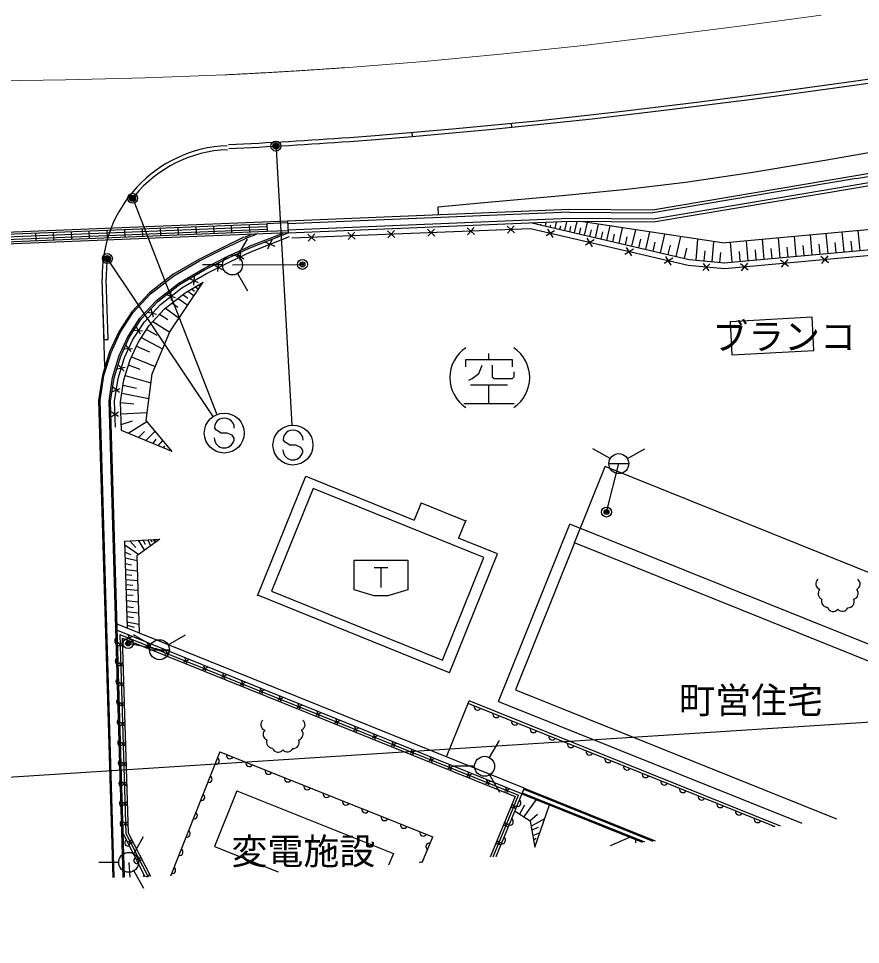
# Model space of a CAD drawing. Units: millimetres, scale not verified. Extents: x 0 to 700000, y -47500 to 447500.
# Drawn here: x 286104 to 328260, y 246165 to 292546 of the extents above; entities that cross this region are included whole.
import ezdxf
from ezdxf.enums import TextEntityAlignment as Align

# ---------------------------------------------------------------- set-up
doc = ezdxf.new("R2010")
doc.units = ezdxf.units.MM
doc.header["$LTSCALE"] = 1000
doc.header["$PDMODE"] = 32
doc.header["$PDSIZE"] = 500
doc.linetypes.add('CHAIN', pattern=[18.5, 12, -1.5, 3.5, -1.5])
doc.layers.add('作業ﾚｲﾔ1', color=7, linetype='Continuous', lineweight=25)
doc.styles.add('ＭＳ ゴシック', font='')
doc.styles.get('ＭＳ ゴシック').set_extended_font_data('MS Gothic')

msp = doc.modelspace()

# ---------------------------------------------------------------- linework, layer by layer
at = {"layer": '作業ﾚｲﾔ1', "linetype": 'CHAIN', "lineweight": 13}
for p, q in [((322335, 292179), (326299, 292719)), ((318366, 291672), (322335, 292179)), ((314391, 291202), (318366, 291672)), ((310410, 290776), (314391, 291202)), ((302423, 290083), (306421, 290401)), ((306421, 290401), (310410, 290776)), ((284460, 289416), (288463, 289467)), ((288463, 289467), (292469, 289569)), ((292469, 289569), (296450, 289727))]:
    msp.add_line(p, q, dxfattribs=at)
at = {"layer": '作業ﾚｲﾔ1'}
for p, q in [((328030, 289428), (332007, 290002)), ((328030, 289428), (332007, 290002)), ((324044, 288876), (328030, 289428)), ((324044, 288876), (328030, 289428)), ((328058, 289230), (332036, 289804)), ((324071, 288678), (328058, 289230)), ((318837, 288001), (322838, 288514)), ((320069, 288357), (324044, 288876)), ((320069, 288357), (324044, 288876)), ((322838, 288514), (324071, 288678)), ((316062, 287870), (320069, 288357)), ((316062, 287870), (320069, 288357)), ((312043, 287425), (316062, 287870)), ((312043, 287425), (316062, 287870)), ((314825, 287527), (318837, 288001)), ((308011, 287029), (312043, 287425)), ((308011, 287029), (312043, 287425)), ((310778, 287301), (310795, 287095)), ((310799, 287096), (314825, 287527)), ((302672, 286592), (303964, 286688)), ((302672, 286592), (303964, 286688)), ((303965, 286688), (308011, 287029)), ((303965, 286688), (308011, 287029)), ((303980, 286489), (305814, 286636)), ((305801, 286826), (305816, 286631)), ((305814, 286636), (309857, 287003)), ((309857, 287003), (310799, 287096)), ((302687, 286393), (303980, 286489)), ((298999, 286005), (299787, 272178)), ((328045, 284527), (333588, 285484)), ((328045, 284527), (317867, 282817)), ((291873, 283400), (296040, 272712)), ((307093, 283095), (307117, 282720)), ((313689, 282840), (299581, 282261)), ((313689, 282840), (317867, 282817)), ((321328, 281305), (337735, 282807)), ((273580, 281364), (299575, 282411)), ((273584, 281264), (298539, 282269)), ((273589, 281131), (298544, 282136)), ((273595, 280998), (298549, 282003)), ((292300, 282018), (292316, 281618)), ((293191, 282054), (293207, 281654)), ((294083, 282090), (294099, 281690)), ((294974, 282126), (294990, 281726)), ((295865, 282162), (295881, 281762)), ((296756, 282197), (296772, 281798)), ((297648, 282233), (297664, 281834)), ((299579, 282311), (298539, 282269)), ((298539, 282269), (298555, 281870)), ((299575, 282411), (299599, 281812)), ((311745, 282016), (299780, 281543)), ((306929, 282002), (306590, 281636)), ((308937, 281728), (308571, 282067)), ((308923, 282081), (308585, 281714)), ((310931, 281807), (310565, 282146)), ((310917, 282160), (310579, 281793)), ((319639, 280175), (311745, 282016)), ((311996, 282265), (312007, 282314)), ((312239, 282208), (312252, 282265)), ((312483, 282152), (312524, 282331)), ((312866, 281573), (312598, 281998)), ((312726, 282095), (312755, 282217)), ((312970, 282038), (313042, 282347)), ((313213, 281981), (313257, 282168)), ((313457, 281925), (313559, 282364)), ((313700, 281868), (313759, 282120)), ((313944, 281811), (314076, 282380)), ((314192, 281753), (314265, 282064)), ((321328, 281305), (314264, 282386)), ((314449, 281693), (314599, 282335)), ((314987, 281568), (315147, 282251)), ((315560, 281434), (315730, 282162)), ((316171, 281292), (316351, 282067)), ((321419, 280309), (341033, 282105)), ((345537, 282216), (321445, 280009)), ((298555, 281870), (273600, 280865)), ((299599, 281812), (273604, 280765)), ((286953, 281803), (286969, 281403)), ((287844, 281839), (287860, 281439)), ((288735, 281874), (288751, 281475)), ((289626, 281910), (289642, 281511)), ((290518, 281946), (290534, 281547)), ((291409, 281982), (291425, 281582)), ((297393, 281587), (296362, 281101)), ((297429, 281602), (297774, 281738)), ((297458, 281528), (298017, 281748)), ((297619, 281119), (299355, 281802)), ((297649, 281044), (299599, 281812)), ((297728, 280860), (299672, 281625)), ((299595, 281911), (298555, 281870)), ((300960, 281413), (300594, 281752)), ((300946, 281766), (300608, 281399)), ((302954, 281492), (302588, 281831)), ((302941, 281845), (302602, 281478)), ((304949, 281571), (304582, 281910)), ((304935, 281923), (304596, 281557)), ((306943, 281649), (306576, 281988)), ((312946, 281917), (312517, 281654)), ((314840, 281113), (314571, 281538)), ((314714, 281632), (314791, 281963)), ((315269, 281502), (315352, 281855)), ((315861, 281364), (315948, 281740)), ((316490, 281217), (316584, 281617)), ((316820, 281141), (317013, 281965)), ((317512, 280979), (317717, 281858)), ((318249, 280808), (318467, 281743)), ((319033, 280625), (319265, 281620)), ((324243, 280563), (324151, 281563)), ((325043, 280636), (324951, 281636)), ((325843, 280710), (325751, 281710)), ((326643, 280783), (326551, 281783)), ((327443, 280856), (327351, 281856)), ((328242, 280930), (328150, 281929)), ((296362, 281101), (295128, 280477)), ((297068, 280635), (297568, 281501)), ((298464, 281339), (298936, 281146)), ((298593, 281011), (298807, 281475)), ((314920, 281457), (314491, 281194)), ((316814, 280653), (316545, 281078)), ((317161, 281061), (317260, 281487)), ((317875, 280895), (317980, 281348)), ((318635, 280718), (318747, 281200)), ((320026, 280441), (320122, 281489)), ((320835, 280367), (320926, 281366)), ((321842, 280342), (321750, 281343)), ((322643, 280416), (322551, 281416)), ((323443, 280489), (323351, 281490)), ((324643, 280600), (324597, 281100)), ((325443, 280673), (325397, 281173)), ((326243, 280746), (326197, 281246)), ((327043, 280820), (326997, 281320)), ((327842, 280893), (327797, 281393)), ((296713, 280382), (297728, 280860)), ((297055, 280739), (297385, 280504)), ((297206, 280419), (297235, 280823)), ((316894, 280997), (316465, 280734)), ((318787, 280193), (318519, 280618)), ((319444, 280529), (319564, 281043)), ((320435, 280404), (320482, 280915)), ((321225, 280331), (321269, 280819)), ((322242, 280379), (322196, 280880)), ((323043, 280453), (322997, 280953)), ((323843, 280526), (323797, 281026)), ((326658, 280310), (326271, 280629)), ((326626, 280661), (326304, 280277)), ((295847, 272612), (290636, 280396)), ((295128, 280477), (293831, 279717)), ((296318, 280202), (295318, 280202)), ((295511, 279775), (296713, 280382)), ((295926, 280182), (296298, 279974)), ((296085, 279867), (296138, 280289)), ((296818, 280202), (300318, 280230)), ((318867, 280537), (318438, 280274)), ((321445, 280009), (319639, 280175)), ((320718, 280254), (320367, 279931)), ((320686, 279902), (320399, 280283)), ((322643, 279942), (322256, 280261)), ((322611, 280293), (322288, 279909)), ((324651, 280126), (324264, 280445)), ((324619, 280477), (324296, 280093)), ((293831, 279717), (292665, 278812)), ((294281, 279053), (295511, 279775)), ((297068, 279769), (297568, 278903)), ((290388, 276463), (290298, 279486)), ((290428, 275091), (290298, 279486)), ((290587, 276469), (290498, 279492)), ((293682, 276860), (295356, 279336)), ((294697, 279502), (295093, 279325)), ((294876, 279198), (294915, 279630)), ((292665, 278812), (291770, 277853)), ((293206, 278219), (294281, 279053)), ((293757, 278423), (293730, 278849)), ((294580, 278881), (294891, 278649)), ((294907, 278880), (294769, 278991)), ((294963, 279106), (295120, 278987)), ((295117, 279196), (295180, 279143)), ((293540, 278702), (293946, 278570)), ((294079, 278063), (293781, 278286)), ((294092, 278527), (294574, 278180)), ((294335, 278716), (294573, 278546)), ((291770, 277853), (291123, 276854)), ((292403, 277358), (293206, 278219)), ((292605, 277833), (293005, 277744)), ((292863, 277592), (292747, 277985)), ((293470, 278044), (294143, 277541)), ((292825, 277371), (293672, 276837)), ((293162, 277732), (293578, 277466)), ((325837, 277586), (321733, 277360)), ((321733, 277360), (321825, 275692)), ((325929, 275919), (325837, 277586)), ((291826, 276467), (292403, 277358)), ((291915, 276930), (292314, 276896)), ((292212, 276738), (292017, 277087)), ((293050, 276666), (292514, 276977)), ((290388, 276463), (290587, 276469)), ((291123, 276854), (290660, 275846)), ((291409, 275560), (291826, 276467)), ((292244, 276561), (293319, 275996)), ((292792, 274744), (293682, 276860)), ((291420, 276007), (291815, 276020)), ((291741, 275860), (291494, 276168)), ((292005, 276138), (292661, 275844)), ((290660, 275846), (290304, 274686)), ((291086, 274508), (291409, 275560)), ((291755, 275594), (292948, 275115)), ((309657, 275443), (309657, 275771)), ((321825, 275692), (325929, 275919)), ((291050, 274993), (291444, 275075)), ((291387, 274889), (291107, 275179)), ((292191, 274963), (291605, 275178)), ((310832, 275443), (308488, 275443)), ((308488, 275443), (308488, 275101)), ((309159, 274765), (309318, 275185)), ((309826, 275185), (309826, 274603)), ((310832, 275104), (310832, 275443)), ((290304, 274686), (290113, 273421)), ((291445, 274657), (292735, 274293)), ((292493, 272405), (292792, 274744)), ((308823, 274514), (309159, 274765)), ((309826, 274603), (309914, 274514)), ((310829, 274514), (310917, 274599)), ((310917, 274599), (310917, 274846)), ((290914, 273373), (291086, 274508)), ((291339, 274173), (292006, 274032)), ((308650, 274430), (308823, 274514)), ((310582, 274179), (308735, 274179)), ((309657, 273257), (309657, 274179)), ((309914, 274514), (310829, 274514)), ((290810, 273866), (291190, 274014)), ((291159, 273813), (290841, 274067)), ((291279, 273775), (292635, 273515)), ((290113, 273421), (290818, 249514)), ((290952, 272080), (290914, 273373)), ((291885, 273230), (291216, 273303)), ((308396, 273257), (310914, 273257)), ((291113, 272617), (290754, 272835)), ((290760, 272606), (291106, 272845)), ((291233, 272737), (292546, 272816)), ((291249, 272206), (291810, 272386)), ((291601, 271771), (292529, 272362)), ((293798, 270850), (292493, 272405)), ((293798, 270850), (291257, 271916)), ((292406, 271862), (292119, 271554)), ((292472, 271406), (292942, 271871)), ((296008, 271921), (295909, 272039)), ((296253, 271782), (296008, 271921)), ((292840, 271252), (292994, 271469)), ((293096, 271145), (293323, 271416)), ((296554, 271780), (296253, 271782)), ((296799, 271668), (296554, 271780)), ((296905, 271531), (296799, 271668)), ((299449, 271320), (299349, 271438)), ((293419, 271145), (293353, 271037)), ((299694, 271180), (299449, 271320)), ((299994, 271178), (299694, 271180)), ((300240, 271066), (299994, 271178)), ((300345, 270930), (300240, 271066)), ((315726, 270500), (314860, 271000)), ((316592, 270500), (317458, 271000)), ((313941, 266282), (315481, 270109)), ((336617, 261600), (315481, 270109)), ((315543, 267827), (316159, 270250)), ((315659, 270250), (316659, 270250)), ((298069, 263630), (300492, 269617)), ((300483, 269620), (305909, 267425)), ((300859, 269003), (298777, 263858)), ((309406, 265545), (300859, 269003)), ((306258, 268287), (305909, 267425)), ((306258, 268287), (308483, 267386)), ((308493, 267411), (308135, 266524)), ((310144, 258344), (313716, 267217)), ((337031, 257830), (313716, 267217)), ((291414, 266374), (293178, 266467)), ((291414, 266374), (291543, 262014)), ((291681, 266388), (291976, 266050)), ((293178, 266467), (292033, 265634)), ((292092, 266410), (292405, 265905)), ((292463, 266201), (292341, 266423)), ((292571, 266435), (292712, 266128)), ((292706, 266442), (292770, 266326)), ((292845, 266449), (292940, 266294)), ((292987, 266396), (292955, 266455)), ((310094, 265731), (308135, 266524)), ((313941, 266282), (310980, 258928)), ((336220, 257313), (313941, 266282)), ((291420, 266183), (292129, 265704)), ((291732, 265688), (291431, 265811)), ((291439, 265540), (292040, 265404)), ((292033, 265634), (292147, 261770)), ((302903, 263922), (302903, 265422)), ((302903, 265422), (305603, 265422)), ((305603, 265422), (305603, 263922)), ((307324, 260400), (309406, 265545)), ((307686, 259780), (310094, 265731)), ((291447, 265240), (291768, 265187)), ((291456, 264949), (292055, 264885)), ((303903, 265054), (304603, 265054)), ((304253, 264054), (304253, 265054)), ((291770, 264652), (291464, 264673)), ((291471, 264443), (292070, 264392)), ((291478, 264192), (291825, 264161)), ((291485, 263957), (292084, 263908)), ((303903, 263622), (302903, 263922)), ((305603, 263922), (304603, 263622)), ((291836, 263652), (291494, 263667)), ((307686, 259780), (298084, 263666)), ((298777, 263858), (307324, 260400)), ((304603, 263622), (303903, 263622)), ((291502, 263392), (292101, 263334)), ((291511, 263087), (291867, 263052)), ((291518, 262839), (292117, 262778)), ((291868, 262528), (291526, 262570)), ((311416, 253991), (291043, 262215)), ((291533, 262326), (292134, 262202)), ((291538, 262158), (291889, 262054)), ((311304, 253713), (291053, 261888)), ((291184, 261700), (311140, 253644)), ((291184, 261700), (291478, 251717)), ((291702, 261383), (291610, 261636)), ((292727, 261181), (291861, 261681)), ((293593, 261181), (294459, 261681)), ((291096, 261286), (291301, 261116)), ((291296, 261292), (291101, 261110)), ((291777, 261569), (291535, 261450)), ((293160, 260931), (291591, 261241)), ((292722, 261187), (292480, 261069)), ((292647, 261002), (292555, 261255)), ((292660, 260931), (293660, 260931)), ((292922, 261007), (293399, 260855)), ((293667, 260806), (293425, 260688)), ((293592, 260620), (293500, 260873)), ((291125, 260288), (291330, 260118)), ((291325, 260294), (291131, 260112)), ((294611, 260424), (294369, 260306)), ((294536, 260239), (294444, 260492)), ((295556, 260043), (295314, 259925)), ((295481, 259858), (295389, 260110)), ((155666, 246165), (360100, 259343)), ((291155, 259290), (291360, 259119)), ((291355, 259296), (291160, 259113)), ((296501, 259662), (296259, 259544)), ((296426, 259476), (296334, 259729)), ((297446, 259280), (297204, 259162)), ((297371, 259095), (297279, 259348)), ((298390, 258899), (298148, 258781)), ((298315, 258713), (298223, 258966)), ((310980, 258928), (327053, 252457)), ((299335, 258518), (299093, 258400)), ((299260, 258332), (299168, 258585)), ((307536, 255557), (308664, 258364)), ((324255, 252099), (308664, 258364)), ((310144, 258344), (325317, 252235)), ((291184, 258291), (291389, 258121)), ((291384, 258297), (291189, 258115)), ((300280, 258136), (300038, 258018)), ((300205, 257951), (300113, 258204)), ((323991, 252065), (308615, 258243)), ((301225, 257755), (300983, 257637)), ((301150, 257569), (301058, 257822)), ((302094, 257188), (302002, 257441)), ((291214, 257293), (291419, 257122)), ((291414, 257299), (291219, 257117)), ((302169, 257373), (301927, 257255)), ((303114, 256992), (302872, 256874)), ((303039, 256807), (302947, 257060)), ((304059, 256611), (303817, 256493)), ((303984, 256425), (303892, 256678)), ((291243, 256295), (291448, 256124)), ((291443, 256301), (291248, 256118)), ((305004, 256229), (304762, 256111)), ((304929, 256044), (304837, 256297)), ((309690, 255524), (310190, 256390)), ((296190, 255810), (293705, 249586)), ((296190, 255810), (306845, 251555)), ((305948, 255848), (305706, 255730)), ((305873, 255663), (305781, 255915)), ((291273, 255296), (291478, 255126)), ((291473, 255302), (291278, 255120)), ((306893, 255467), (306651, 255349)), ((306818, 255281), (306726, 255534)), ((307763, 254900), (307671, 255153)), ((307838, 255085), (307596, 254967)), ((308940, 255091), (307940, 255091)), ((308782, 254704), (308541, 254586)), ((308708, 254518), (308615, 254771)), ((309690, 254658), (310190, 253792)), ((291302, 254298), (291507, 254127)), ((291502, 254304), (291307, 254121)), ((309727, 254322), (309485, 254204)), ((309652, 254137), (309560, 254390)), ((297027, 253861), (295914, 251075)), ((297027, 253861), (304879, 250725)), ((311304, 253713), (310004, 250562)), ((310672, 253941), (310430, 253823)), ((310597, 253756), (310505, 254009)), ((311416, 253991), (311304, 253713)), ((311304, 253713), (317338, 251289)), ((311322, 253759), (317444, 251300)), ((311397, 253945), (317867, 251345)), ((311416, 253991), (317973, 251357)), ((291332, 253299), (291537, 253129)), ((291531, 253305), (291337, 253123)), ((310977, 253576), (309722, 250537)), ((309862, 250549), (311140, 253644)), ((311408, 252544), (312034, 253420)), ((310779, 253031), (311030, 253115)), ((310964, 252955), (310845, 253192)), ((311729, 252339), (310944, 252840)), ((311436, 253139), (311184, 252687)), ((311962, 251033), (312698, 253154)), ((311701, 252356), (312083, 252685)), ((311729, 252339), (311962, 251033)), ((311773, 252092), (312460, 252467)), ((291361, 252301), (291566, 252131)), ((291561, 252307), (291366, 252125)), ((310403, 252122), (310655, 252207)), ((310588, 252046), (310470, 252283)), ((312118, 252019), (311809, 251890)), ((292451, 249555), (291354, 251684)), ((291478, 251717), (292590, 249559)), ((291750, 251407), (291651, 251162)), ((291869, 250712), (292369, 251578)), ((306313, 250266), (306845, 251555)), ((311857, 251621), (312217, 251766)), ((311895, 251408), (312025, 251492)), ((315740, 251118), (316714, 251539)), ((317015, 251254), (317014, 251419)), ((291573, 251315), (291829, 251254)), ((295914, 251075), (299104, 249801)), ((310028, 251213), (310279, 251298)), ((310213, 251137), (310094, 251374)), ((292196, 250542), (292097, 250298)), ((304879, 250725), (304635, 250133)), ((291119, 250279), (290119, 250279)), ((291619, 250279), (291683, 249536)), ((292018, 250451), (292274, 250389)), ((291869, 249846), (292369, 248980)), ((292463, 249586), (292579, 249559)), ((292641, 249678), (292593, 249559))]:
    msp.add_line(p, q, dxfattribs=at)
for points in [[(350501, 289863), (343573, 288556), (337061, 287281), (331343, 286285), (326568, 285453), (322776, 284819), (319495, 284339), (316562, 283986), (313318, 283659), (309230, 283303), (307093, 283095)], [(299575, 282411), (313686, 282990), (317855, 282967), (328020, 284675), (333562, 285632), (341357, 287017), (348246, 288529), (350189, 288721)], [(299593, 281961), (313694, 282539), (317891, 282517), (328095, 284231), (333639, 285188), (341445, 286576), (348317, 288083), (350000, 288250)], [(299599, 281812), (313697, 282389), (317903, 282367), (328120, 284083), (333665, 285041), (341474, 286429), (348341, 287935), (349937, 288093)], [(311813, 282308), (319687, 280472), (321474, 280309)], [(290898, 249516), (290193, 273416), (290382, 274668), (290734, 275818), (291194, 276815), (291833, 277803), (292719, 278753), (293876, 279650), (295166, 280407), (296397, 281029), (297427, 281515)], [(291338, 249527), (290634, 273390), (290812, 274570), (291146, 275660), (291580, 276603), (292182, 277531), (293017, 278427), (294123, 279285), (295377, 280020), (296590, 280634), (297615, 281117)], [(291418, 249529), (290714, 273385), (290890, 274553), (291221, 275632), (291650, 276564), (292245, 277482), (293071, 278368), (294168, 279219), (295415, 279950), (296625, 280562), (297649, 281044)], [(291257, 271916), (291215, 273354), (291379, 274441), (291690, 275453), (292090, 276322), (292641, 277173), (293409, 277997), (294449, 278804), (295356, 279336)], [(292728, 249562), (291602, 251749), (291314, 261513), (310977, 253576)]]:
    msp.add_lwpolyline(points, dxfattribs=at)
for centre, radius in [((298991, 286155), 150), ((298991, 286155), 120), ((298991, 286155), 90), ((298991, 286155), 60), ((298991, 286155), 30), ((291818, 283540), 150), ((291818, 283540), 120), ((291818, 283540), 90), ((291818, 283540), 60), ((291818, 283540), 30), ((290552, 280521), 150), ((290552, 280521), 120), ((290552, 280521), 90), ((296818, 280202), 500), ((290552, 280521), 60), ((290552, 280521), 30), ((300318, 280230), 125), ((300318, 280230), 62.5), ((296404, 271781), 1000), ((299844, 271179), 1000), ((316159, 270250), 500), ((315543, 267827), 125), ((315543, 267827), 62.5), ((291591, 261241), 125), ((291591, 261241), 62.5), ((293160, 260931), 500), ((309440, 255091), 500), ((291619, 250279), 500)]:
    msp.add_circle(centre, radius, dxfattribs=at)
at = {"layer": '作業ﾚｲﾔ1', "linetype": 'CHAIN', "lineweight": 13}
msp.add_arc((284560, 539444), 250000, 272.72598, 274.09725, dxfattribs=at)
at = {"layer": '作業ﾚｲﾔ1'}
for centre, radius, start, end in [((296795, 279678), 6500, 92.1368, 181.6902), ((296795, 279678), 6500, 92.1368, 181.6902), ((284560, 539444), 253500, 272.72598, 274.09741), ((284560, 539444), 253500, 272.72598, 274.09741), ((284560, 539444), 253700, 272.72598, 274.09741), ((296795, 279678), 6300, 92.1368, 140.828), ((296795, 279678), 6300, 173.6752, 181.6902), ((309506, 274557), 1806, 123.855, 236.145), ((309894, 274557), 1806, 303.855, 56.145), ((296409, 272035), 500, 359.5549, 179.5549), ((299849, 271434), 500, 359.5549, 179.5549), ((296405, 271535), 500, 179.5549, 359.5549), ((299845, 270934), 500, 179.5549, 359.5549), ((326327, 264235), 300, 131.6965, 250.3117), ((327942, 264223), 300, 295.5816, 51.8362), ((326439, 263742), 300, 135.4217, 248.9788), ((327848, 263752), 300, 284.4761, 41.842), ((326613, 263356), 300, 159.4472, 269.0234), ((327651, 263334), 300, 265.1162, 25.1923), ((326894, 263147), 300, 197.5636, 321.1495), ((327352, 263157), 300, 221.4806, 335.9243), ((291090, 261378), 172, 98.8875, 264.4937), ((291120, 260358), 172, 98.8855, 264.494), ((291150, 259338), 172, 98.8866, 264.495), ((291180, 258317), 172, 98.8847, 264.4954), ((309089, 258073), 169, 164.5495, 331.671), ((291210, 257297), 172, 98.8875, 264.4937), ((310024, 257697), 169, 164.5493, 331.6729), ((298535, 257183), 300, 131.6965, 250.3117), ((300150, 257172), 300, 295.5816, 51.8362), ((310959, 257322), 169, 164.5493, 331.6729), ((311893, 256946), 169, 164.5512, 331.671), ((298647, 256690), 300, 135.4217, 248.9788), ((300056, 256701), 300, 284.4761, 41.842), ((312828, 256571), 169, 164.5502, 331.6722), ((291240, 256277), 172, 98.8855, 264.494), ((298821, 256305), 300, 159.4472, 269.0234), ((299859, 256283), 300, 265.1162, 25.1923), ((313763, 256195), 169, 164.5521, 331.6703), ((296684, 255641), 176, 166.6531, 329.8088), ((299102, 256096), 300, 197.5636, 321.1495), ((299560, 256106), 300, 221.4806, 335.9243), ((314697, 255820), 169, 164.5503, 331.672), ((291270, 255256), 172, 98.8857, 264.4954), ((295994, 255359), 164, 253.2933, 63.1701), ((297653, 255254), 176, 166.6531, 329.8088), ((315632, 255444), 169, 164.5505, 331.6702), ((316567, 255069), 169, 164.5503, 331.672), ((298621, 254867), 176, 166.652, 329.81), ((317502, 254693), 169, 164.5503, 331.672), ((291300, 254236), 172, 98.8849, 264.4947), ((295630, 254446), 164, 253.2916, 63.1701), ((299590, 254480), 176, 166.652, 329.81), ((318436, 254317), 169, 164.5522, 331.6701), ((300559, 254093), 176, 166.6511, 329.8108), ((301527, 253707), 176, 166.6512, 329.8107), ((319371, 253942), 169, 164.5493, 331.6729), ((291330, 253216), 172, 98.8847, 264.4954), ((295265, 253533), 164, 253.2935, 63.1682), ((302496, 253320), 176, 166.6512, 329.8107), ((311092, 253253), 170, 254.2779, 60.8475), ((320306, 253566), 169, 164.5512, 331.671), ((303465, 252933), 176, 166.6539, 329.8081), ((321240, 253191), 169, 164.5493, 331.6729), ((322175, 252815), 169, 164.5495, 331.671), ((291361, 252195), 172, 98.8875, 264.4937), ((294900, 252620), 164, 253.2916, 63.1701), ((304433, 252546), 176, 166.6539, 329.8081), ((310706, 252317), 170, 254.2781, 60.8456), ((323110, 252440), 169, 164.5512, 331.671), ((294536, 251707), 164, 253.2945, 63.1673), ((305402, 252159), 176, 166.6531, 329.8088), ((324044, 252064), 169, 164.5493, 184.68), ((291593, 251254), 165, 122.407, 292.0963), ((306371, 251772), 176, 166.6512, 329.8107), ((310320, 251382), 170, 254.2779, 60.8475), ((294171, 250793), 164, 253.2916, 63.1701), ((306670, 251071), 173, 75.1322, 239.9565), ((292044, 250378), 165, 122.4076, 292.097), ((309933, 250446), 170, 45.017, 60.8456), ((293806, 249880), 164, 253.2916, 63.1701), ((306278, 250121), 173, 75.1322, 129.532), ((292495, 249502), 165, 122.4057, 162.3482)]:
    msp.add_arc(centre, radius, start, end, dxfattribs=at)
for p in [(298991, 286155), (291818, 283540), (290552, 280521), (300318, 280230), (315543, 267827), (291591, 261241)]:
    msp.add_point(p, dxfattribs=at)

# ---------------------------------------------------------------- texts
at = {"layer": '作業ﾚｲﾔ1', "style": 'ＭＳ ゴシック'}
for s, p in [('ブランコ', (324436, 276619)), ('町営住宅', (322780, 258399)), ('変電施設', (300363, 250834))]:
    msp.add_text(s, height=1320, dxfattribs=at).set_placement(p, align=Align.MIDDLE_CENTER)

doc.saveas('drawing.dxf')
